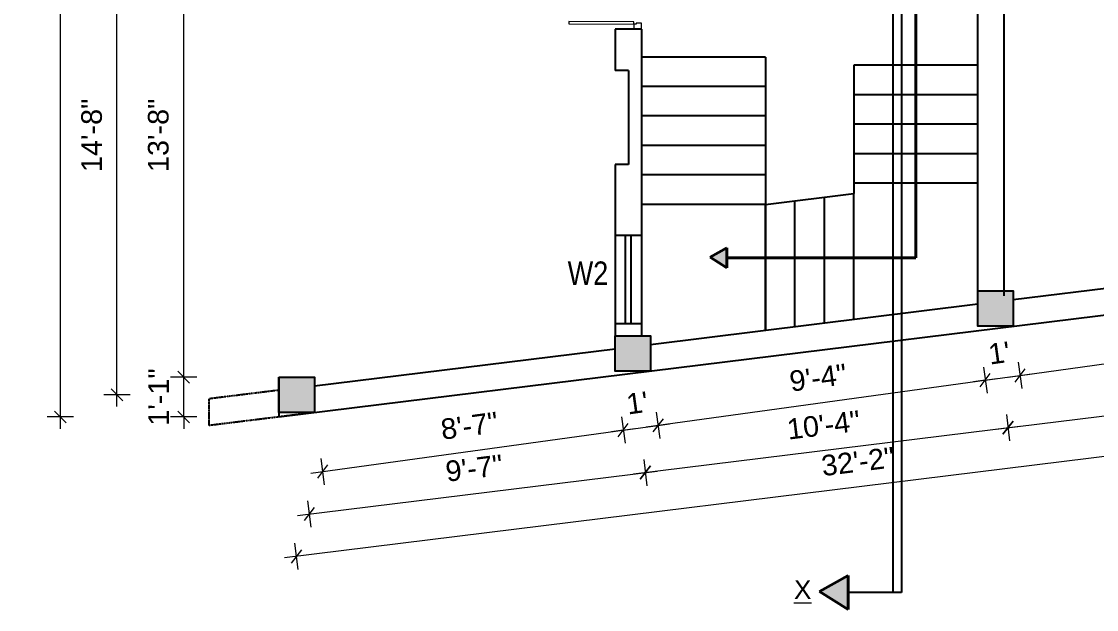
# Model space of a CAD drawing. Header units: inches. Extents: x -111 to 45239, y -6849 to 1261.
# Drawn here: x 23019.2 to 23383.8, y -833.9 to -634.3 of the extents above; entities that cross this region are included whole.
import ezdxf

# ---------------------------------------------------------------- set-up
doc = ezdxf.new("R2010")
doc.units = ezdxf.units.IN
doc.header["$LTSCALE"] = 0.5
doc.header["$MEASUREMENT"] = 0
doc.header["$PDMODE"] = 66
doc.linetypes.add('DASH', pattern=[0.35, 0.25, -0.1])
for name, color, linetype, lineweight in [('A_Title Text', 105, 'Continuous', 60), ('door', 202, 'Continuous', 5), ('DW TEXT', 92, 'Continuous', 15), ('TEXT', 220, 'Continuous', 9), ('Toilet', 7, 'Continuous', 25), ('wall', 20, 'Continuous', 40)]:
    doc.layers.add(name, color=color, linetype=linetype, lineweight=lineweight)
doc.styles.add('arial', font='arial.ttf')
doc.styles.add('ordinary', font='ARIALN.TTF')
doc.styles.get("Standard").update_dxf_attribs({"font": 'arial.ttf'})
doc.dimstyles.new('Sudeep', dxfattribs={"dimtxt": 6, "dimasz": 4, "dimexe": 4.5, "dimexo": 4.5, "dimgap": 5, "dimtad": 1, "dimdec": 0, "dimlunit": 4, "dimtxsty": 'arial', "dimblk": 'OBLIQUE', "dimcen": 250, "dimdle": 4, "dimclrd": 86, "dimclre": 5, "dimclrt": 1, "dimadec": 0, "dimazin": 0, "dimtfac": 1, "dimtdec": 0, "dimtix": 1, "dimtmove": 1, "dimatfit": 3, "dimldrblk": 'OBLIQUE', "dimfxl": 4.5, "dimfxlon": 1, "dimfrac": 2, "dimlwd": 15, "dimlwe": 13, "dimarcsym": 0})

# ---------------------------------------------------------------- blocks, each defined once
blk = doc.blocks.new('_Oblique')
at = {"color": 0, "linetype": 'ByBlock', "lineweight": -2}
blk.add_line((-0.5, -0.5), (0.5, 0.5), dxfattribs=at)
blk = doc.blocks.new('*D940')
at = {"layer": 'A_Title Text', "color": 5, "lineweight": 13, "transparency": 16777216}
for p, q in [((23222.66, -768.55), (23223.89, -777.46)), ((23120.66, -782.63), (23121.89, -791.55))]:
    blk.add_line(p, q, dxfattribs=at)
at = {"layer": 'A_Title Text', "color": 86, "lineweight": 15, "transparency": 16777216}
blk.add_line((23117.31, -787.64), (23227.24, -772.46), dxfattribs=at)
at = {"layer": 'Defpoints', "color": 0, "transparency": 16777216}
for p in [(23220.51, -752.96), (23118.51, -767.04), (23223.28, -773)]:
    blk.add_point(p, dxfattribs=at)
at = {"layer": 'A_Title Text', "color": 86, "lineweight": 15, "transparency": 16777216, "xscale": 4, "yscale": 4, "zscale": 4}
for p, rotation in [((23223.28, -773), 7.861618189170187), ((23121.28, -787.09), 187.8616181891702)]:
    blk.add_blockref('_Oblique', p, dxfattribs=dict(at, rotation=rotation))
at = {"layer": 'A_Title Text', "color": 1, "transparency": 16777216, "insert": (23171.1, -771.55), "char_height": 7, "attachment_point": 5, "rotation": 7.8616, "style": 'arial'}
blk.add_mtext('8\'-7"', dxfattribs=at)
blk = doc.blocks.new('*D941')
at = {"layer": 'A_Title Text', "color": 5, "lineweight": 13, "transparency": 16777216}
for p, q in [((23222.66, -768.55), (23223.89, -777.46)), ((23234.44, -766.92), (23235.67, -775.84))]:
    blk.add_line(p, q, dxfattribs=at)
at = {"layer": 'A_Title Text', "color": 86, "lineweight": 15, "transparency": 16777216}
for p, q in [((23223.28, -773), (23235.05, -771.38)), ((23235.05, -771.38), (23239.01, -770.83)), ((23223.28, -773), (23219.31, -773.55))]:
    blk.add_line(p, q, dxfattribs=at)
at = {"layer": 'Defpoints', "color": 0, "transparency": 16777216}
for p in [(23220.51, -752.96), (23232.51, -752.96), (23235.05, -771.38)]:
    blk.add_point(p, dxfattribs=at)
at = {"layer": 'A_Title Text', "color": 86, "lineweight": 15, "transparency": 16777216, "xscale": 4, "yscale": 4, "zscale": 4}
for p, rotation in [((23235.05, -771.38), 187.8616181891926), ((23223.28, -773), 7.861618189192577)]:
    blk.add_blockref('_Oblique', p, dxfattribs=dict(at, rotation=rotation))
at = {"layer": 'A_Title Text', "color": 1, "transparency": 16777216, "insert": (23228, -763.76), "char_height": 7, "attachment_point": 5, "rotation": 7.8616, "style": 'arial'}
blk.add_mtext("1'", dxfattribs=at)
blk = doc.blocks.new('*D942')
at = {"layer": 'A_Title Text', "color": 5, "lineweight": 13, "transparency": 16777216}
for p, q in [((23345.42, -751.6), (23346.65, -760.51)), ((23234.44, -766.92), (23235.67, -775.84))]:
    blk.add_line(p, q, dxfattribs=at)
at = {"layer": 'A_Title Text', "color": 86, "lineweight": 15, "transparency": 16777216}
blk.add_line((23231.09, -771.93), (23350, -755.51), dxfattribs=at)
at = {"layer": 'Defpoints', "color": 0, "transparency": 16777216}
for p in [(23343.51, -737.76), (23232.51, -752.96), (23346.03, -756.05)]:
    blk.add_point(p, dxfattribs=at)
at = {"layer": 'A_Title Text', "color": 86, "lineweight": 15, "transparency": 16777216, "xscale": 4, "yscale": 4, "zscale": 4}
for p, rotation in [((23346.03, -756.05), 7.861618189192578), ((23235.05, -771.38), 187.8616181891926)]:
    blk.add_blockref('_Oblique', p, dxfattribs=dict(at, rotation=rotation))
at = {"layer": 'A_Title Text', "color": 1, "transparency": 16777216, "insert": (23289.37, -755.22), "char_height": 7, "attachment_point": 5, "rotation": 7.8616, "style": 'arial'}
blk.add_mtext('9\'-4"', dxfattribs=at)
blk = doc.blocks.new('*D943')
at = {"layer": 'A_Title Text', "color": 5, "lineweight": 13, "transparency": 16777216}
for p, q in [((23357.19, -749.97), (23358.42, -758.89)), ((23345.42, -751.6), (23346.65, -760.51))]:
    blk.add_line(p, q, dxfattribs=at)
at = {"layer": 'A_Title Text', "color": 86, "lineweight": 15, "transparency": 16777216}
for p, q in [((23346.03, -756.05), (23357.81, -754.43)), ((23357.81, -754.43), (23361.77, -753.88)), ((23346.03, -756.05), (23342.07, -756.6))]:
    blk.add_line(p, q, dxfattribs=at)
at = {"layer": 'Defpoints', "color": 0, "transparency": 16777216}
for p in [(23343.51, -737.76), (23355.51, -737.76), (23357.81, -754.43)]:
    blk.add_point(p, dxfattribs=at)
at = {"layer": 'A_Title Text', "color": 86, "lineweight": 15, "transparency": 16777216, "xscale": 4, "yscale": 4, "zscale": 4}
for p, rotation in [((23346.03, -756.05), 7.861618189192577), ((23357.81, -754.43), 187.8616181891926)]:
    blk.add_blockref('_Oblique', p, dxfattribs=dict(at, rotation=rotation))
at = {"layer": 'A_Title Text', "color": 1, "transparency": 16777216, "insert": (23350.76, -746.81), "char_height": 7, "attachment_point": 5, "rotation": 7.8616, "style": 'arial'}
blk.add_mtext("1'", dxfattribs=at)
blk = doc.blocks.new('*D944')
at = {"layer": 'A_Title Text', "color": 5, "lineweight": 13, "transparency": 16777216}
for p, q in [((23452.37, -736.83), (23453.6, -745.74)), ((23357.19, -749.97), (23358.42, -758.89))]:
    blk.add_line(p, q, dxfattribs=at)
at = {"layer": 'A_Title Text', "color": 86, "lineweight": 15, "transparency": 16777216}
blk.add_line((23353.85, -754.98), (23456.95, -740.74), dxfattribs=at)
at = {"layer": 'Defpoints', "color": 0, "transparency": 16777216}
for p in [(23449.64, -717.06), (23355.51, -737.76), (23452.98, -741.29)]:
    blk.add_point(p, dxfattribs=at)
at = {"layer": 'A_Title Text', "color": 86, "lineweight": 15, "transparency": 16777216, "xscale": 4, "yscale": 4, "zscale": 4}
for p, rotation in [((23452.98, -741.29), 7.861618189192578), ((23357.81, -754.43), 187.8616181891926)]:
    blk.add_blockref('_Oblique', p, dxfattribs=dict(at, rotation=rotation))
at = {"layer": 'A_Title Text', "color": 1, "transparency": 16777216, "insert": (23404.22, -739.36), "char_height": 7, "attachment_point": 5, "rotation": 7.8616, "style": 'arial'}
blk.add_mtext("8'", dxfattribs=at)
blk = doc.blocks.new('*D947')
at = {"layer": 'A_Title Text', "color": 5, "lineweight": 13, "transparency": 16777216}
for p, q in [((23230.21, -782.93), (23231.31, -791.86)), ((23116.21, -797.01), (23117.31, -805.94))]:
    blk.add_line(p, q, dxfattribs=at)
at = {"layer": 'A_Title Text', "color": 86, "lineweight": 15, "transparency": 16777216}
blk.add_line((23112.79, -801.97), (23234.73, -786.9), dxfattribs=at)
at = {"layer": 'Defpoints', "color": 0, "transparency": 16777216}
for p in [(23226.51, -752.96), (23112.51, -767.04), (23230.76, -787.39)]:
    blk.add_point(p, dxfattribs=at)
at = {"layer": 'A_Title Text', "color": 86, "lineweight": 15, "transparency": 16777216, "xscale": 4, "yscale": 4, "zscale": 4}
for p, rotation in [((23230.76, -787.39), 7.042870252564979), ((23116.76, -801.48), 187.042870252565)]:
    blk.add_blockref('_Oblique', p, dxfattribs=dict(at, rotation=rotation))
at = {"layer": 'A_Title Text', "color": 1, "transparency": 16777216, "insert": (23172.71, -785.93), "char_height": 7, "attachment_point": 5, "rotation": 7.0429, "style": 'arial'}
blk.add_mtext('9\'-7"', dxfattribs=at)
blk = doc.blocks.new('*D948')
at = {"layer": 'A_Title Text', "color": 5, "lineweight": 13, "transparency": 16777216}
for p, q in [((23353.21, -767.73), (23354.31, -776.66)), ((23230.21, -782.93), (23231.31, -791.86))]:
    blk.add_line(p, q, dxfattribs=at)
at = {"layer": 'A_Title Text', "color": 86, "lineweight": 15, "transparency": 16777216}
blk.add_line((23226.79, -787.88), (23357.73, -771.71), dxfattribs=at)
at = {"layer": 'Defpoints', "color": 0, "transparency": 16777216}
for p in [(23349.51, -737.76), (23226.51, -752.96), (23353.76, -772.2)]:
    blk.add_point(p, dxfattribs=at)
at = {"layer": 'A_Title Text', "color": 86, "lineweight": 15, "transparency": 16777216, "xscale": 4, "yscale": 4, "zscale": 4}
for p, rotation in [((23353.76, -772.2), 7.042870252560744), ((23230.76, -787.39), 187.0428702525607)]:
    blk.add_blockref('_Oblique', p, dxfattribs=dict(at, rotation=rotation))
at = {"layer": 'A_Title Text', "color": 1, "transparency": 16777216, "insert": (23291.21, -771.29), "char_height": 7, "attachment_point": 5, "rotation": 7.0429, "style": 'arial'}
blk.add_mtext('10\'-4"', dxfattribs=at)
blk = doc.blocks.new('*D949')
at = {"layer": 'A_Title Text', "color": 5, "lineweight": 13, "transparency": 16777216}
for p, q in [((23487.36, -751.16), (23488.46, -760.09)), ((23353.21, -767.73), (23354.31, -776.66))]:
    blk.add_line(p, q, dxfattribs=at)
at = {"layer": 'A_Title Text', "color": 86, "lineweight": 15, "transparency": 16777216}
blk.add_line((23349.79, -772.69), (23491.88, -755.13), dxfattribs=at)
at = {"layer": 'Defpoints', "color": 0, "transparency": 16777216}
for p in [(23483.65, -721.15), (23349.51, -737.76), (23487.91, -755.62)]:
    blk.add_point(p, dxfattribs=at)
at = {"layer": 'A_Title Text', "color": 86, "lineweight": 15, "transparency": 16777216, "xscale": 4, "yscale": 4, "zscale": 4}
for p, rotation in [((23487.91, -755.62), 7.042870252560744), ((23353.76, -772.2), 187.0428702525607)]:
    blk.add_blockref('_Oblique', p, dxfattribs=dict(at, rotation=rotation))
at = {"layer": 'A_Title Text', "color": 1, "transparency": 16777216, "insert": (23419.78, -755.4), "char_height": 7, "attachment_point": 5, "rotation": 7.0429, "style": 'arial'}
blk.add_mtext('11\'-3"', dxfattribs=at)
blk = doc.blocks.new('*D923')
at = {"layer": 'A_Title Text', "color": 5, "lineweight": 13, "transparency": 16777216}
for p, q in [((23494.95, -764.05), (23496.06, -772.98)), ((23111.81, -811.42), (23112.92, -820.35))]:
    blk.add_line(p, q, dxfattribs=at)
at = {"layer": 'A_Title Text', "color": 86, "lineweight": 15, "transparency": 16777216}
blk.add_line((23499.48, -768.02), (23108.39, -816.38), dxfattribs=at)
at = {"layer": 'Defpoints', "color": 0, "transparency": 16777216}
for p in [(23489.65, -721.15), (23106.51, -768.52), (23112.36, -815.89)]:
    blk.add_point(p, dxfattribs=at)
at = {"layer": 'A_Title Text', "color": 86, "lineweight": 15, "transparency": 16777216, "xscale": 4, "yscale": 4, "zscale": 4}
for p, rotation in [((23495.51, -768.51), 7.048394260283271), ((23112.36, -815.89), 187.0483942602833)]:
    blk.add_blockref('_Oblique', p, dxfattribs=dict(at, rotation=rotation))
at = {"layer": 'A_Title Text', "color": 1, "transparency": 16777216, "insert": (23302.88, -783.69), "char_height": 7, "attachment_point": 5, "rotation": 7.0484, "style": 'arial'}
blk.add_mtext('32\'-2"', dxfattribs=at)
blk = doc.blocks.new('*D950')
at = {"layer": 'A_Title Text', "color": 86, "lineweight": 15, "transparency": 16777216}
for p, q in [((23074.19, -755.04), (23074.19, -751.04)), ((23074.19, -768.52), (23074.19, -755.04)), ((23074.19, -768.52), (23074.19, -772.52))]:
    blk.add_line(p, q, dxfattribs=at)
at = {"layer": 'A_Title Text', "color": 5, "lineweight": 13, "transparency": 16777216}
for p, q in [((23078.69, -755.04), (23069.69, -755.04)), ((23078.69, -768.52), (23069.69, -768.52))]:
    blk.add_line(p, q, dxfattribs=at)
at = {"layer": 'Defpoints', "color": 0, "transparency": 16777216}
for p in [(23074.19, -755.04), (23106.51, -755.04), (23106.51, -768.52)]:
    blk.add_point(p, dxfattribs=at)
at = {"layer": 'A_Title Text', "color": 86, "lineweight": 15, "transparency": 16777216, "xscale": 4, "yscale": 4, "zscale": 4}
for p, rotation in [((23074.19, -755.04), 270), ((23074.19, -768.52), 90)]:
    blk.add_blockref('_Oblique', p, dxfattribs=dict(at, rotation=rotation))
at = {"layer": 'A_Title Text', "color": 1, "transparency": 16777216, "insert": (23065.67, -761.78), "char_height": 7, "attachment_point": 5, "rotation": 90, "style": 'arial'}
blk.add_mtext('1\'-1"', dxfattribs=at)
blk = doc.blocks.new('*D951')
at = {"layer": 'A_Title Text', "color": 86, "lineweight": 15, "transparency": 16777216}
blk.add_line((23074.19, -759.04), (23074.19, -586.88), dxfattribs=at)
at = {"layer": 'A_Title Text', "color": 5, "lineweight": 13, "transparency": 16777216}
for p, q in [((23078.69, -590.88), (23069.69, -590.88)), ((23078.69, -755.04), (23069.69, -755.04))]:
    blk.add_line(p, q, dxfattribs=at)
at = {"layer": 'Defpoints', "color": 0, "transparency": 16777216}
for p in [(23074.19, -590.88), (23106.51, -590.88), (23106.51, -755.04)]:
    blk.add_point(p, dxfattribs=at)
at = {"layer": 'A_Title Text', "color": 86, "lineweight": 15, "transparency": 16777216, "xscale": 4, "yscale": 4, "zscale": 4}
for p, rotation in [((23074.19, -590.88), 90), ((23074.19, -755.04), 270)]:
    blk.add_blockref('_Oblique', p, dxfattribs=dict(at, rotation=rotation))
at = {"layer": 'A_Title Text', "color": 1, "transparency": 16777216, "insert": (23065.61, -672.96), "char_height": 7, "attachment_point": 5, "rotation": 90, "style": 'arial'}
blk.add_mtext('13\'-8"', dxfattribs=at)
blk = doc.blocks.new('*D926')
at = {"layer": 'A_Title Text', "color": 86, "lineweight": 15, "transparency": 16777216}
blk.add_line((23051.57, -765.04), (23051.57, -580.88), dxfattribs=at)
at = {"layer": 'A_Title Text', "color": 5, "lineweight": 13, "transparency": 16777216}
for p, q in [((23056.07, -584.88), (23047.07, -584.88)), ((23056.07, -761.04), (23047.07, -761.04))]:
    blk.add_line(p, q, dxfattribs=at)
at = {"layer": 'Defpoints', "color": 0, "transparency": 16777216}
for p in [(23051.57, -584.88), (23112.51, -584.88), (23112.51, -761.04)]:
    blk.add_point(p, dxfattribs=at)
at = {"layer": 'A_Title Text', "color": 86, "lineweight": 15, "transparency": 16777216, "xscale": 4, "yscale": 4, "zscale": 4}
for p, rotation in [((23051.57, -584.88), 90), ((23051.57, -761.04), 270)]:
    blk.add_blockref('_Oblique', p, dxfattribs=dict(at, rotation=rotation))
at = {"layer": 'A_Title Text', "color": 1, "transparency": 16777216, "insert": (23043, -672.96), "char_height": 7, "attachment_point": 5, "rotation": 90, "style": 'arial'}
blk.add_mtext('14\'-8"', dxfattribs=at)
blk = doc.blocks.new('*D928')
at = {"layer": 'A_Title Text', "color": 86, "lineweight": 15, "transparency": 16777216}
blk.add_line((23032.35, -405.62), (23032.35, -772.52), dxfattribs=at)
at = {"layer": 'A_Title Text', "color": 5, "lineweight": 13, "transparency": 16777216}
for p, q in [((23036.85, -409.62), (23027.85, -409.62)), ((23036.85, -768.52), (23027.85, -768.52))]:
    blk.add_line(p, q, dxfattribs=at)
at = {"layer": 'Defpoints', "color": 0, "transparency": 16777216}
for p in [(23106.51, -409.62), (23032.35, -768.52), (23106.51, -768.52)]:
    blk.add_point(p, dxfattribs=at)
at = {"layer": 'A_Title Text', "color": 86, "lineweight": 15, "transparency": 16777216, "xscale": 4, "yscale": 4, "zscale": 4}
for p, rotation in [((23032.35, -409.62), 90), ((23032.35, -768.52), 270)]:
    blk.add_blockref('_Oblique', p, dxfattribs=dict(at, rotation=rotation))
at = {"layer": 'A_Title Text', "color": 1, "transparency": 16777216, "insert": (23023.78, -589.07), "char_height": 7, "attachment_point": 5, "rotation": 90, "style": 'arial'}
blk.add_mtext('29\'-11"', dxfattribs=at)

msp = doc.modelspace()

# ---------------------------------------------------------------- hatches: boundary and pattern name
at = {"layer": 'Toilet'}
for points in [[(23355.51, -725.76), (23343.51, -725.76), (23343.51, -737.76), (23355.51, -737.76)], [(23232.51, -740.96), (23220.51, -740.96), (23220.51, -752.96), (23232.51, -752.96)], [(23118.51, -755.04), (23106.51, -755.04), (23106.51, -767.04), (23118.51, -767.04)]]:
    msp.add_hatch(color=1, dxfattribs=at).paths.add_polyline_path(points)
at = {"layer": 'wall', "ltscale": 5}
h = msp.add_hatch(color=2, dxfattribs=at)
h.dxf.hatch_style = 1
h.paths.add_polyline_path([(23252.71, -714.34), (23258.46, -717.91), (23258.46, -711.13)])
h = msp.add_hatch(color=2, dxfattribs=at)
h.dxf.hatch_style = 1
h.paths.add_polyline_path([(23289.81, -827.81), (23299.57, -833.89), (23299.57, -822.36)])
h = msp.add_hatch(color=2, dxfattribs=at)
h.dxf.hatch_style = 1
h.paths.add_polyline_path([(23289.81, -827.81), (23299.57, -833.89), (23299.57, -822.36)])

# ---------------------------------------------------------------- linework, layer by layer
at = {"layer": 'door', "ltscale": 0.5}
msp.add_line((23226.84, -635.22), (23226.84, -636.89), dxfattribs=at)
msp.add_line((23226.84, -635.22), (23226.84, -636.89), dxfattribs=at)
msp.add_lwpolyline([(23204.83, -635.15), (23226.84, -635.22), (23226.85, -634.39), (23204.84, -634.31)], close=True, dxfattribs=at)
msp.add_lwpolyline([(23204.83, -635.15), (23226.84, -635.22), (23226.85, -634.39), (23204.84, -634.31)], close=True, dxfattribs=at)
msp.add_lwpolyline([(23226.84, -636.89), (23229.51, -636.9), (23229.51, -634.9), (23227.68, -634.89), (23227.68, -635.22), (23226.84, -635.22)], dxfattribs=at)
msp.add_lwpolyline([(23226.84, -636.89), (23229.51, -636.9), (23229.51, -634.9), (23227.68, -634.89), (23227.68, -635.22), (23226.84, -635.22)], dxfattribs=at)
at = {"layer": 'DW TEXT', "ltscale": 0.13}
msp.add_line((23106.51, -755.04), (23106.51, -768.52), dxfattribs=at)
at = {"layer": 'Toilet'}
for p, q in [((23314.68, -288.81), (23314.68, -828.12)), ((23317.68, -288.81), (23317.68, -828.12)), ((23343.51, -689.18), (23343.51, -626.88)), ((23352.51, -727.46), (23352.51, -626.88)), ((23220.51, -636.9), (23220.51, -650.9)), ((23229.51, -636.9), (23220.51, -636.9)), ((23229.51, -636.9), (23229.51, -706.96)), ((23271.51, -646.38), (23229.51, -646.38)), ((23271.51, -646.38), (23271.51, -738.7)), ((23225.01, -650.9), (23220.51, -650.9)), ((23225.01, -650.9), (23225.01, -682.9)), ((23343.51, -649.18), (23301.51, -649.18)), ((23301.51, -649.18), (23301.51, -692.67)), ((23271.51, -656.38), (23229.51, -656.38)), ((23343.51, -659.18), (23301.51, -659.18)), ((23271.51, -666.38), (23229.51, -666.38)), ((23343.51, -669.18), (23301.51, -669.18)), ((23271.51, -676.38), (23229.51, -676.38)), ((23343.51, -679.18), (23301.51, -679.18)), ((23225.01, -682.9), (23220.51, -682.9)), ((23220.51, -682.9), (23220.51, -706.96)), ((23271.51, -686.38), (23229.51, -686.38)), ((23343.51, -725.76), (23343.51, -688.02)), ((23271.51, -696.38), (23301.51, -692.67)), ((23343.51, -689.18), (23301.51, -689.18)), ((23301.51, -735.36), (23301.51, -692.67)), ((23281.51, -737.84), (23281.51, -695.15)), ((23291.51, -736.6), (23291.51, -693.91)), ((23271.51, -696.38), (23229.51, -696.38)), ((23271.51, -739.07), (23271.51, -696.38)), ((23355.51, -728.69), (23445.14, -717.62)), ((23106.51, -768.52), (23489.95, -721.15)), ((23232.51, -743.89), (23343.51, -730.18)), ((23220.51, -736.96), (23220.51, -740.96)), ((23229.51, -736.96), (23229.51, -740.96)), ((23118.51, -757.97), (23220.51, -745.37)), ((23106.51, -755.04), (23106.51, -768.52)), ((23317.68, -828.12), (23299.57, -828.12)), ((23317.68, -828.12), (23299.57, -828.12))]:
    msp.add_line(p, q, dxfattribs=at)
at = {"layer": 'Toilet', "color": 3}
for p, q in [((23229.51, -706.96), (23220.51, -706.96)), ((23220.51, -706.96), (23220.51, -736.96)), ((23224.01, -736.96), (23224.01, -706.96)), ((23226.01, -736.96), (23226.01, -706.96)), ((23229.51, -706.96), (23229.51, -736.96)), ((23229.51, -736.96), (23220.51, -736.96))]:
    msp.add_line(p, q, dxfattribs=at)
at = {"layer": 'Toilet', "color": 1, "linetype": 'DASH', "ltscale": 0.1}
for p, q in [((23106.51, -759.46), (23082.79, -762.39)), ((23082.79, -771.45), (23082.79, -762.39)), ((23118.51, -767.04), (23082.79, -771.45))]:
    msp.add_line(p, q, dxfattribs=at)
at = {"layer": 'Toilet'}
for points in [[(23343.51, -725.76), (23355.51, -725.76), (23355.51, -737.76), (23343.51, -737.76)], [(23220.51, -740.96), (23232.51, -740.96), (23232.51, -752.96), (23220.51, -752.96)], [(23106.51, -755.04), (23118.51, -755.04), (23118.51, -767.04), (23106.51, -767.04)]]:
    msp.add_lwpolyline(points, close=True, dxfattribs=at)
at = {"layer": 'wall', "color": 1, "ltscale": 5}
for p, q in [((23322.51, -630.29), (23322.51, -714.52)), ((23258.46, -711.13), (23252.71, -714.34)), ((23252.71, -714.34), (23258.46, -717.91)), ((23258.46, -717.91), (23258.46, -711.13)), ((23322.51, -714.52), (23258.46, -714.52)), ((23299.57, -822.36), (23289.81, -827.81)), ((23299.57, -822.36), (23289.81, -827.81)), ((23299.57, -833.89), (23299.57, -822.36)), ((23299.57, -833.89), (23299.57, -822.36)), ((23289.81, -827.81), (23299.57, -833.89)), ((23289.81, -827.81), (23299.57, -833.89))]:
    msp.add_line(p, q, dxfattribs=at)

# ---------------------------------------------------------------- texts
at = {"layer": 'door', "ltscale": 0.5, "insert": (23204.43, -723.76), "char_height": 8, "width": 4.3538, "attachment_point": 7, "rotation": 0, "style": 'ordinary'}
msp.add_mtext('W2', dxfattribs=at)
at = {"layer": 'TEXT', "insert": (23287.1, -830.31), "char_height": 6.378, "width": 70.6779, "attachment_point": 9}
msp.add_mtext('{\\LX}', dxfattribs=at)
msp.add_mtext('{\\LX}', dxfattribs=at)

# ---------------------------------------------------------------- dimensions: what is measured, and where the dimension line sits
at = {"layer": 'A_Title Text'}
for base, p1, p2, angle, picture, middle in [((23032.35, -768.52), (23106.51, -409.62), (23106.51, -768.52), 90, '*D928', (23023.78, -589.07)), ((23051.57, -584.88), (23112.51, -761.04), (23112.51, -584.88), 90, '*D926', (23043, -672.96)), ((23074.19, -590.88), (23106.51, -755.04), (23106.51, -590.88), 90, '*D951', (23065.61, -672.96)), ((23452.98, -741.29), (23355.51, -737.76), (23449.64, -717.06), 187.8616, '*D944', (23404.22, -739.36)), ((23487.91, -755.62), (23349.51, -737.76), (23483.65, -721.15), 187.0429, '*D949', (23419.78, -755.4)), ((23353.76, -772.2), (23226.51, -752.96), (23349.51, -737.76), 187.0429, '*D948', (23291.21, -771.29)), ((23346.03, -756.05), (23232.51, -752.96), (23343.51, -737.76), 187.8616, '*D942', (23289.37, -755.22)), ((23357.81, -754.43), (23343.51, -737.76), (23355.51, -737.76), 187.8616, '*D943', (23350.76, -746.81)), ((23074.19, -755.04), (23106.51, -768.52), (23106.51, -755.04), 90, '*D950', (23065.67, -761.78)), ((23235.05, -771.38), (23220.51, -752.96), (23232.51, -752.96), 187.8616, '*D941', (23228, -763.76))]:
    dim = msp.add_linear_dim(base=base, p1=p1, p2=p2, angle=angle, dimstyle='Sudeep', override={"dimtxt": 7}, dxfattribs=at)
    dim.commit()
    dim.dimension.update_dxf_attribs({"geometry": picture, "text_midpoint": middle})
for p1, p2, distance, picture, middle in [((23489.65, -721.15), (23106.51, -768.52), 47.72, '*D923', (23302.88, -783.69)), ((23112.51, -767.04), (23226.51, -752.96), -34.7, '*D947', (23172.71, -785.93)), ((23118.51, -767.04), (23220.51, -752.96), -20.24, '*D940', (23171.1, -771.55))]:
    dim = msp.add_aligned_dim(p1=p1, p2=p2, distance=distance, dimstyle='Sudeep', override={"dimtxt": 7}, dxfattribs=at)
    dim.commit()
    dim.dimension.update_dxf_attribs({"geometry": picture, "text_midpoint": middle})

doc.saveas('drawing.dxf')
